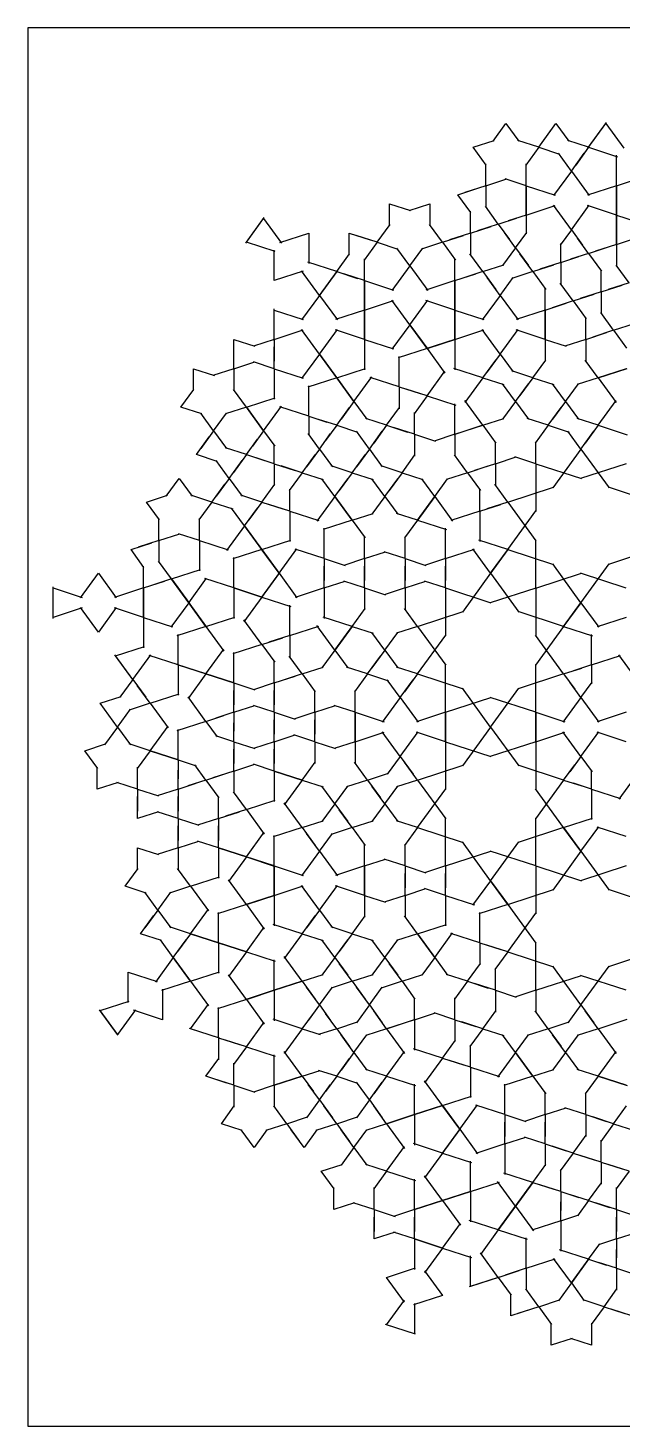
# Model space of a CAD drawing. Header units: millimetres. Extents: x -350 to 350, y -350 to 350.
# Drawn here: x -350 to -53, y -350 to 350 of the extents above; entities that cross this region are included whole.
import ezdxf

# ---------------------------------------------------------------- set-up
doc = ezdxf.new("R2010")
doc.units = ezdxf.units.MM
doc.layers.add('canvas_boundary', color=7, linetype='Continuous', true_color=0x505050)
doc.layers.add('strapwork', color=7, linetype='Continuous', true_color=0xff0000)

msp = doc.modelspace()

# ---------------------------------------------------------------- linework, layer by layer
at = {"layer": 'canvas_boundary'}
msp.add_lwpolyline([(-350, -350), (350, -350), (350, 350), (-350, 350)], close=True, dxfattribs=at)
at = {"layer": 'strapwork', "true_color": 0xff0000}
for points in [[(-117.14, 293.26), (-110.68, 302.16), (-104.21, 293.26)], [(-92.14, 293.26), (-85.68, 302.15), (-79.21, 293.26)], [(-69.64, 289.82), (-60.68, 302.15), (-51.71, 289.82)], [(-69.31, 290.27), (-60.35, 302.6)], [(-94.31, 290.27), (-87.85, 299.17)], [(-120.57, 281.37), (-127.04, 290.27), (-116.58, 293.67)], [(-94.31, 290.27), (-104.77, 293.67)], [(-94.31, 290.27), (-100.78, 281.37)], [(-94.31, 290.27), (-83.85, 286.87)], [(-77.95, 278.38), (-84.42, 287.28)], [(-69.31, 290.27), (-79.77, 293.67)], [(-77.95, 278.38), (-71.48, 287.28)], [(-69.31, 290.27), (-75.78, 281.37)], [(-69.31, 290.27), (-54.81, 285.55)], [(-120.79, 271.03), (-120.79, 282.03)], [(-100.56, 271.03), (-100.56, 282.03)], [(-55.34, 271.03), (-55.34, 286.28)], [(-120.79, 271.03), (-110.33, 274.43)], [(-100.56, 271.03), (-111.02, 274.43)], [(-77.95, 278.38), (-86.91, 266.04)], [(-77.95, 278.38), (-68.99, 266.04)], [(-55.34, 271.03), (-40.83, 275.74)], [(-128.3, 257.59), (-134.76, 266.49), (-124.3, 269.89)], [(-120.79, 271.03), (-131.25, 267.63)], [(-120.79, 271.03), (-120.79, 260.03)], [(-100.56, 256.34), (-100.56, 271.59)], [(-100.56, 271.03), (-100.56, 255.78)], [(-100.56, 271.03), (-86.06, 266.32)], [(-55.34, 271.03), (-69.84, 266.32)], [(-55.34, 256.34), (-55.34, 271.59)], [(-55.34, 271.03), (-55.34, 255.78)], [(-168.96, 250.95), (-168.96, 261.95), (-158.5, 258.55)], [(-159.2, 258.55), (-148.74, 261.95), (-148.74, 250.95)], [(-114.54, 251.8), (-121, 260.7)], [(-100.56, 256.34), (-86.06, 261.05)], [(-77.95, 248.99), (-86.91, 261.33)], [(-77.95, 248.99), (-68.99, 261.33)], [(-55.34, 256.34), (-69.84, 261.05)], [(-240.99, 242.26), (-232.03, 254.6), (-223.06, 242.26)], [(-226.16, 238), (-240.67, 242.71), (-231.7, 255.05)], [(-128.51, 247.26), (-128.51, 258.26)], [(-114.54, 251.8), (-105.5, 254.73)], [(-100.56, 256.34), (-109.6, 253.4)], [(-100.56, 256.34), (-100.56, 246.84)], [(-55.34, 241.64), (-55.34, 256.89)], [(-55.34, 256.34), (-55.34, 241.09)], [(-55.34, 256.34), (-40.83, 251.62)], [(-223.92, 242.54), (-209.42, 247.26), (-209.42, 232.01)], [(-189.19, 236.26), (-189.19, 247.26), (-178.73, 243.86)], [(-175.21, 242.71), (-185.68, 246.11)], [(-175.21, 242.71), (-168.75, 251.61)], [(-142.49, 242.71), (-148.95, 251.61)], [(-142.49, 242.71), (-132.03, 246.11)], [(-128.51, 247.26), (-138.98, 243.86)], [(-128.51, 247.26), (-118.05, 250.65)], [(-128.51, 247.26), (-128.51, 236.26)], [(-114.54, 251.8), (-125, 248.4)], [(-114.54, 251.8), (-108.95, 244.11)], [(-105.9, 239.91), (-111.48, 247.59)], [(-105.9, 239.91), (-100.32, 247.59)], [(-77.95, 248.99), (-83.53, 241.3)], [(-77.95, 248.99), (-72.37, 241.3)], [(-55.34, 241.64), (-40.83, 246.35)], [(-212.19, 228.19), (-226.69, 223.48), (-226.69, 238.73)], [(-175.21, 242.71), (-181.68, 233.81)], [(-175.21, 242.71), (-164.75, 239.31)], [(-158.85, 230.83), (-165.32, 239.73)], [(-158.85, 230.83), (-152.39, 239.73)], [(-142.49, 242.71), (-152.95, 239.31)], [(-142.49, 242.71), (-136.02, 233.81)], [(-105.9, 239.91), (-112.37, 231.01)], [(-105.9, 239.91), (-99.44, 231.01)], [(-83.29, 232.56), (-83.29, 242.06)], [(-69.31, 237.1), (-74.9, 244.79)], [(-69.31, 237.1), (-58.85, 240.5)], [(-55.34, 241.64), (-65.8, 238.24)], [(-55.34, 241.64), (-55.34, 230.64)], [(-195.44, 228.02), (-209.94, 232.73)], [(-195.44, 228.02), (-188.97, 236.92)], [(-181.46, 223.48), (-181.46, 234.48)], [(-136.24, 223.48), (-136.24, 234.48)], [(-122.26, 228.02), (-128.73, 236.92)], [(-122.26, 228.02), (-111.8, 231.42)], [(-97.26, 228.02), (-103.73, 236.92)], [(-97.26, 228.02), (-86.8, 231.42)], [(-83.29, 232.56), (-93.75, 229.16)], [(-83.29, 232.56), (-74.25, 235.5)], [(-83.29, 232.56), (-83.29, 221.56)], [(-69.31, 237.1), (-78.35, 234.17)], [(-69.31, 237.1), (-62.85, 228.2)], [(-49.09, 222.41), (-55.55, 231.31)], [(-204.08, 216.13), (-213.04, 228.47)], [(-195.44, 228.02), (-204.4, 215.68)], [(-204.08, 216.13), (-195.11, 228.47)], [(-195.44, 228.02), (-184.98, 224.62)], [(-181.46, 223.48), (-191.93, 226.88)], [(-181.46, 208.78), (-181.46, 224.03)], [(-158.85, 230.83), (-167.82, 218.49)], [(-158.85, 230.83), (-149.89, 218.49)], [(-136.24, 223.48), (-125.78, 226.88)], [(-136.24, 208.78), (-136.24, 224.03)], [(-122.26, 228.02), (-132.73, 224.62)], [(-122.26, 228.02), (-115.8, 219.12)], [(-113.63, 216.13), (-120.09, 225.03)], [(-113.63, 216.13), (-107.16, 225.03)], [(-97.26, 228.02), (-107.73, 224.62)], [(-97.26, 228.02), (-90.8, 219.12)], [(-63.06, 217.87), (-63.06, 228.87)], [(-181.46, 223.48), (-181.46, 208.23)], [(-181.46, 223.48), (-166.96, 218.77)], [(-136.24, 223.48), (-150.74, 218.77)], [(-136.24, 223.48), (-136.24, 208.23)], [(-91.01, 208.78), (-91.01, 219.78)], [(-77.04, 213.32), (-83.5, 222.22)], [(-63.06, 217.87), (-73.52, 214.47)], [(-63.06, 217.87), (-52.6, 221.26)], [(-63.06, 217.87), (-63.06, 206.87)], [(-49.09, 222.41), (-59.55, 219.01)], [(-204.08, 216.13), (-213.04, 203.79)], [(-204.08, 216.13), (-195.11, 203.79)], [(-181.46, 208.78), (-166.96, 213.5)], [(-158.85, 201.44), (-167.82, 213.77)], [(-158.85, 201.44), (-149.89, 213.77)], [(-136.24, 208.78), (-150.74, 213.5)], [(-113.63, 216.13), (-122.59, 203.79)], [(-113.63, 216.13), (-104.66, 203.79)], [(-91.01, 208.78), (-80.55, 212.18)], [(-77.04, 213.32), (-87.5, 209.93)], [(-77.04, 213.32), (-66.58, 216.72)], [(-77.04, 213.32), (-70.57, 204.43)], [(-226.69, 194.09), (-226.69, 209.34)], [(-226.69, 193.53), (-226.69, 208.78), (-212.19, 204.07)], [(-181.46, 208.78), (-195.97, 204.07)], [(-181.46, 194.09), (-181.46, 209.34)], [(-181.46, 208.78), (-181.46, 193.53)], [(-136.24, 194.09), (-136.24, 209.34)], [(-136.24, 208.78), (-136.24, 193.53)], [(-136.24, 208.78), (-121.74, 204.07)], [(-91.01, 208.78), (-105.52, 204.07)], [(-91.01, 194.09), (-91.01, 209.34)], [(-91.01, 208.78), (-91.01, 193.53)], [(-70.79, 194.09), (-70.79, 205.09)], [(-56.81, 198.63), (-63.28, 207.53)], [(-226.69, 194.09), (-212.19, 198.8)], [(-204.08, 186.74), (-213.04, 199.08)], [(-204.08, 186.74), (-195.11, 199.08)], [(-181.46, 194.09), (-195.97, 198.8)], [(-158.85, 201.44), (-167.82, 189.1)], [(-150.21, 189.55), (-159.18, 201.89)], [(-158.85, 201.44), (-149.89, 189.1)], [(-136.24, 194.09), (-121.74, 198.8)], [(-113.63, 186.74), (-122.59, 199.08)], [(-113.63, 186.74), (-104.66, 199.08)], [(-91.01, 194.09), (-105.52, 198.8)], [(-70.79, 194.09), (-60.33, 197.49)], [(-56.81, 198.63), (-67.27, 195.23)], [(-56.81, 198.63), (-46.35, 202.03)], [(-56.81, 198.63), (-50.35, 189.73)], [(-246.92, 183.09), (-246.92, 194.09), (-236.45, 190.69)], [(-246.92, 179.4), (-246.92, 190.4)], [(-226.69, 194.09), (-237.15, 190.69)], [(-226.69, 194.09), (-226.69, 183.09)], [(-226.69, 179.4), (-226.69, 190.4)], [(-181.46, 194.09), (-181.46, 178.84)], [(-181.46, 194.09), (-166.96, 189.38)], [(-150.21, 189.55), (-164.72, 184.84)], [(-136.24, 194.09), (-150.74, 189.38)], [(-150.21, 189.55), (-135.71, 194.26)], [(-150.21, 189.55), (-141.25, 177.21)], [(-136.24, 194.09), (-136.24, 178.84)], [(-91.01, 194.09), (-91.01, 183.09)], [(-91.01, 194.09), (-80.55, 190.69)], [(-70.79, 194.09), (-81.25, 190.69)], [(-70.79, 194.09), (-70.79, 183.09)], [(-246.92, 179.4), (-236.45, 182.79)], [(-226.69, 179.4), (-237.15, 182.79)], [(-204.08, 186.74), (-213.04, 174.41)], [(-195.44, 174.85), (-204.4, 187.19)], [(-204.08, 186.74), (-195.11, 174.4)], [(-164.19, 170.31), (-164.19, 185.56)], [(-122.26, 174.85), (-115.8, 183.75)], [(-113.63, 186.74), (-120.09, 177.84)], [(-113.63, 186.74), (-107.16, 177.84)], [(-97.26, 174.85), (-90.8, 183.75)], [(-64.54, 174.85), (-71, 183.75)], [(-267.14, 168.4), (-267.14, 179.4), (-256.68, 176)], [(-246.92, 179.4), (-257.38, 176)], [(-246.92, 179.4), (-246.92, 168.4)], [(-226.69, 179.4), (-226.69, 164.15)], [(-226.69, 179.4), (-212.19, 174.68)], [(-186.8, 162.97), (-195.77, 175.3)], [(-195.44, 174.85), (-180.94, 179.57)], [(-186.8, 162.97), (-177.84, 175.3)], [(-164.19, 170.31), (-178.69, 175.03)], [(-150.21, 165.77), (-141.25, 178.11)], [(-122.26, 174.85), (-136.77, 179.57)], [(-97.26, 174.85), (-107.73, 178.25)], [(-50.56, 179.39), (-65.07, 174.68)], [(-64.54, 174.85), (-50.03, 179.57)], [(-262.93, 156.76), (-273.39, 160.16), (-266.92, 169.06)], [(-240.67, 160.16), (-247.13, 169.06)], [(-195.44, 174.85), (-209.94, 170.14)], [(-209.42, 155.62), (-209.42, 170.87)], [(-195.44, 174.85), (-186.48, 162.52)], [(-164.19, 170.31), (-164.19, 159.31)], [(-164.19, 170.31), (-153.73, 166.91)], [(-150.21, 165.77), (-160.68, 169.17)], [(-122.26, 174.85), (-131.23, 162.52)], [(-122.26, 174.85), (-111.8, 171.45)], [(-105.9, 162.97), (-112.37, 171.86)], [(-105.9, 162.97), (-99.44, 171.86)], [(-97.26, 174.85), (-103.73, 165.95)], [(-97.26, 174.85), (-86.8, 171.45)], [(-80.9, 162.97), (-87.37, 171.86)], [(-80.9, 162.97), (-74.44, 171.86)], [(-64.54, 174.85), (-75, 171.45)], [(-64.54, 174.85), (-55.57, 162.52)], [(-240.67, 160.16), (-226.16, 164.87)], [(-186.8, 162.97), (-193.27, 154.07)], [(-186.8, 162.97), (-180.34, 154.07)], [(-150.21, 165.77), (-156.68, 156.87)], [(-150.21, 165.77), (-135.71, 161.06)], [(-136.24, 146.54), (-136.24, 161.79)], [(-122.26, 151.08), (-131.23, 163.41)], [(-105.9, 162.97), (-112.37, 154.07)], [(-105.9, 162.97), (-99.44, 154.07)], [(-80.9, 162.97), (-87.37, 154.07)], [(-80.9, 162.97), (-74.44, 154.07)], [(-64.54, 151.08), (-55.57, 163.41)], [(-257.03, 148.27), (-263.49, 157.17)], [(-257.03, 148.27), (-250.56, 157.17)], [(-240.67, 160.16), (-251.13, 156.76)], [(-232.03, 148.27), (-240.99, 160.61)], [(-240.67, 160.16), (-231.7, 147.82)], [(-232.03, 148.27), (-223.06, 160.61)], [(-209.42, 155.62), (-223.92, 160.33)], [(-209.42, 155.62), (-209.42, 146.12)], [(-209.42, 155.62), (-200.38, 152.68)], [(-195.44, 151.08), (-204.47, 154.01)], [(-195.44, 151.08), (-188.97, 159.98)], [(-170.44, 151.08), (-180.9, 154.48)], [(-170.44, 151.08), (-163.97, 159.98)], [(-156.46, 146.54), (-156.46, 157.54)], [(-122.26, 151.08), (-111.8, 154.48)], [(-89.54, 151.08), (-100, 154.48)], [(-89.54, 151.08), (-83.07, 159.98)], [(-64.54, 151.08), (-75, 154.48)], [(-257.03, 148.27), (-263.49, 139.37)], [(-257.03, 148.27), (-250.56, 139.37)], [(-232.03, 148.27), (-237.61, 140.59)], [(-232.03, 148.27), (-226.44, 140.59)], [(-195.44, 151.08), (-201.02, 143.39)], [(-195.44, 151.08), (-184.98, 147.68)], [(-179.08, 139.19), (-185.54, 148.09)], [(-179.08, 139.19), (-172.61, 148.09)], [(-170.44, 151.08), (-176.91, 142.18)], [(-170.44, 151.08), (-159.98, 147.68)], [(-156.46, 146.54), (-166.93, 149.94)], [(-122.26, 151.08), (-136.77, 146.36)], [(-136.24, 146.54), (-121.74, 151.25)], [(-122.26, 151.08), (-115.8, 142.18)], [(-89.54, 151.08), (-96, 142.18)], [(-89.54, 151.08), (-79.08, 147.68)], [(-73.18, 139.19), (-79.64, 148.09)], [(-73.18, 139.19), (-66.71, 148.09)], [(-64.54, 151.08), (-71, 142.18)], [(-64.54, 151.08), (-50.03, 146.36)], [(-255.2, 132.98), (-265.67, 136.38), (-259.2, 145.28)], [(-240.67, 136.38), (-235.08, 144.07)], [(-226.69, 131.84), (-226.69, 141.34)], [(-204.08, 139.19), (-209.66, 146.88)], [(-204.08, 139.19), (-198.49, 146.88)], [(-156.46, 146.54), (-156.46, 135.54)], [(-156.46, 146.54), (-146, 143.14)], [(-136.24, 146.54), (-146.7, 143.14)], [(-136.24, 146.54), (-136.24, 135.54)], [(-116.01, 131.84), (-116.01, 142.84)], [(-95.79, 131.84), (-95.79, 142.84)], [(-249.3, 124.5), (-255.77, 133.39)], [(-240.67, 136.38), (-251.13, 139.78)], [(-249.3, 124.5), (-242.84, 133.39)], [(-240.67, 136.38), (-247.13, 127.48)], [(-240.67, 136.38), (-231.63, 133.45)], [(-226.69, 131.84), (-235.72, 134.78)], [(-212.71, 127.3), (-206.25, 136.2)], [(-204.08, 139.19), (-210.54, 130.29)], [(-204.08, 139.19), (-197.61, 130.29)], [(-187.71, 127.3), (-181.25, 136.2)], [(-179.08, 139.19), (-185.54, 130.29)], [(-179.08, 139.19), (-172.61, 130.29)], [(-162.71, 127.3), (-156.25, 136.2)], [(-129.99, 127.3), (-136.45, 136.2)], [(-116.01, 131.84), (-105.55, 135.24)], [(-95.79, 131.84), (-106.25, 135.24)], [(-73.18, 139.19), (-87.28, 119.77)], [(-73.18, 139.19), (-59.07, 119.77)], [(-226.69, 131.84), (-226.69, 120.84)], [(-226.69, 131.84), (-216.23, 128.44)], [(-212.71, 127.3), (-223.18, 130.7)], [(-212.71, 127.3), (-219.18, 118.4)], [(-212.71, 127.3), (-202.25, 123.9)], [(-187.71, 127.3), (-198.18, 130.7)], [(-187.71, 127.3), (-194.18, 118.4)], [(-187.71, 127.3), (-177.25, 123.9)], [(-162.71, 127.3), (-173.18, 130.7)], [(-162.71, 127.3), (-169.18, 118.4)], [(-162.71, 127.3), (-152.25, 123.9)], [(-129.99, 127.3), (-140.45, 123.9)], [(-129.99, 127.3), (-119.53, 130.7)], [(-129.99, 127.3), (-123.52, 118.4)], [(-116.01, 131.84), (-126.48, 128.44)], [(-116.01, 131.84), (-116.01, 120.84)], [(-95.79, 131.84), (-95.79, 107.84)], [(-95.79, 131.84), (-72.96, 124.43)], [(-50.56, 131.84), (-73.39, 124.43)], [(-280.77, 115.6), (-274.3, 124.5), (-267.84, 115.6)], [(-257.94, 112.61), (-251.47, 121.51)], [(-249.3, 124.5), (-255.77, 115.6)], [(-249.3, 124.5), (-242.84, 115.6)], [(-232.94, 112.61), (-226.47, 121.51)], [(-218.96, 108.07), (-218.96, 119.07)], [(-196.35, 115.41), (-202.82, 124.31)], [(-196.35, 115.41), (-189.89, 124.31)], [(-171.35, 115.41), (-177.82, 124.31)], [(-171.35, 115.41), (-164.89, 124.31)], [(-146.35, 115.41), (-152.82, 124.31)], [(-146.35, 115.41), (-139.89, 124.31)], [(-123.74, 108.07), (-123.74, 119.07)], [(-109.76, 112.61), (-116.23, 121.51)], [(-109.76, 112.61), (-86.94, 120.02)], [(-36.59, 112.61), (-59.41, 120.02)], [(-284.2, 103.71), (-290.67, 112.61), (-280.2, 116.01)], [(-257.94, 112.61), (-268.4, 116.01)], [(-257.94, 112.61), (-264.41, 103.71)], [(-257.94, 112.61), (-247.48, 109.21)], [(-232.94, 112.61), (-243.4, 116.01)], [(-232.94, 112.61), (-239.41, 103.71)], [(-232.94, 112.61), (-222.48, 109.21)], [(-196.35, 115.41), (-205.32, 103.08)], [(-187.71, 103.53), (-196.68, 115.86)], [(-196.35, 115.41), (-187.39, 103.08)], [(-171.35, 115.41), (-177.82, 106.51)], [(-171.35, 115.41), (-164.89, 106.51)], [(-146.35, 115.41), (-155.32, 103.08)], [(-154.99, 103.53), (-146.03, 115.86)], [(-146.35, 115.41), (-137.39, 103.08)], [(-109.76, 112.61), (-120.23, 109.21)], [(-109.76, 112.61), (-95.66, 93.19)], [(-241.58, 100.72), (-248.04, 109.62)], [(-241.58, 100.72), (-235.11, 109.62)], [(-218.96, 108.07), (-229.43, 111.47)], [(-218.96, 108.07), (-218.96, 92.82)], [(-218.96, 108.07), (-204.46, 103.35)], [(-187.71, 103.53), (-177.25, 106.92)], [(-154.99, 103.53), (-165.45, 106.92)], [(-123.74, 108.07), (-138.24, 103.35)], [(-123.74, 108.07), (-113.28, 111.46)], [(-123.74, 108.07), (-123.74, 92.82)], [(-109.76, 88.83), (-95.66, 108.25)], [(-284.42, 93.37), (-284.42, 104.37)], [(-264.19, 93.37), (-264.19, 104.37)], [(-241.58, 100.72), (-250.54, 88.38)], [(-232.94, 88.83), (-241.9, 101.17)], [(-241.58, 100.72), (-232.61, 88.38)], [(-187.71, 103.53), (-202.22, 98.81)], [(-201.69, 84.29), (-201.69, 99.54)], [(-187.71, 103.53), (-181.25, 94.63)], [(-154.99, 103.53), (-161.45, 94.63)], [(-154.99, 103.53), (-140.49, 98.81)], [(-141.01, 84.29), (-141.01, 99.54)], [(-291.92, 79.93), (-298.39, 88.83), (-287.93, 92.23)], [(-284.42, 93.37), (-294.88, 89.97)], [(-284.42, 93.37), (-273.95, 96.77)], [(-284.42, 93.37), (-284.42, 82.37)], [(-264.19, 93.37), (-274.65, 96.77)], [(-264.19, 93.37), (-264.19, 78.12)], [(-264.19, 93.37), (-249.69, 88.66)], [(-232.94, 88.83), (-218.44, 93.54)], [(-181.46, 84.29), (-181.46, 95.29)], [(-161.24, 84.29), (-161.24, 95.29)], [(-109.76, 88.83), (-124.27, 93.54)], [(-95.79, 69.59), (-95.79, 93.59)], [(-232.94, 88.83), (-247.44, 84.12)], [(-246.92, 69.6), (-246.92, 84.85)], [(-224.3, 76.94), (-233.27, 89.28)], [(-232.94, 88.83), (-223.98, 76.49)], [(-224.3, 76.94), (-215.34, 89.28)], [(-201.69, 84.29), (-216.19, 89)], [(-201.69, 84.29), (-201.69, 73.29)], [(-201.69, 84.29), (-191.23, 80.89)], [(-181.46, 84.29), (-191.93, 80.89)], [(-181.46, 84.29), (-171, 87.69)], [(-181.46, 84.29), (-181.46, 73.29)], [(-161.24, 84.29), (-171.7, 87.69)], [(-161.24, 84.29), (-161.24, 73.29)], [(-161.24, 84.29), (-150.78, 80.89)], [(-141.01, 84.29), (-151.48, 80.89)], [(-141.01, 84.29), (-126.51, 89)], [(-141.01, 84.29), (-141.01, 73.29)], [(-118.4, 76.94), (-127.36, 89.28)], [(-109.76, 88.83), (-118.73, 76.49)], [(-118.4, 76.94), (-109.44, 89.28)], [(-109.76, 88.83), (-86.94, 81.41)], [(-36.59, 88.83), (-59.41, 81.41)], [(-292.14, 69.6), (-292.14, 80.6)], [(-278.17, 74.14), (-284.63, 83.04)], [(-278.17, 74.14), (-263.66, 78.85)], [(-232.94, 65.05), (-223.98, 77.39)], [(-201.69, 69.6), (-201.69, 80.6)], [(-181.46, 69.6), (-181.46, 80.6)], [(-161.24, 69.6), (-161.24, 80.6)], [(-141.01, 69.6), (-141.01, 80.6)], [(-95.79, 69.59), (-72.96, 77.01)], [(-73.18, 62.25), (-87.28, 81.66)], [(-50.56, 69.59), (-73.39, 77.01)], [(-73.18, 62.25), (-59.07, 81.66)], [(-322.86, 59.61), (-337.37, 54.9), (-337.37, 70.15)], [(-323.72, 64.6), (-314.75, 76.94), (-305.79, 64.6)], [(-292.14, 69.6), (-281.68, 72.99)], [(-292.14, 54.9), (-292.14, 70.15)], [(-278.17, 74.14), (-288.63, 70.74)], [(-269.53, 62.25), (-278.49, 74.59)], [(-278.17, 74.14), (-269.2, 61.8)], [(-269.53, 62.25), (-260.56, 74.59)], [(-246.92, 69.6), (-261.42, 74.31)], [(-224.3, 76.94), (-233.27, 64.6)], [(-224.3, 76.94), (-215.34, 64.6)], [(-201.69, 69.6), (-191.23, 72.99)], [(-181.46, 69.6), (-191.93, 72.99)], [(-161.24, 69.6), (-150.78, 72.99)], [(-141.01, 69.6), (-151.48, 72.99)], [(-118.4, 76.94), (-132.51, 57.53)], [(-118.4, 76.94), (-104.29, 57.53)], [(-337.37, 54.35), (-337.37, 69.6), (-322.86, 64.88)], [(-292.14, 69.6), (-306.64, 64.88)], [(-292.14, 69.6), (-292.14, 54.35)], [(-232.94, 65.05), (-247.44, 69.77)], [(-246.92, 69.6), (-246.92, 54.35)], [(-246.92, 69.6), (-232.41, 64.88)], [(-232.94, 65.05), (-241.9, 52.72)], [(-232.94, 65.05), (-218.44, 60.34)], [(-201.69, 69.6), (-216.19, 64.88)], [(-201.69, 69.6), (-201.69, 54.35)], [(-181.46, 69.6), (-181.46, 58.6)], [(-181.46, 69.6), (-171, 66.2)], [(-161.24, 69.6), (-171.7, 66.2)], [(-161.24, 69.6), (-161.24, 58.6)], [(-141.01, 69.6), (-141.01, 45.6)], [(-141.01, 69.6), (-118.19, 62.18)], [(-95.79, 69.59), (-118.61, 62.18)], [(-95.79, 69.59), (-95.79, 45.59)], [(-305.79, 59.89), (-314.75, 47.55), (-323.72, 59.89)], [(-292.14, 54.9), (-306.64, 59.61)], [(-269.53, 62.25), (-278.49, 49.91)], [(-260.89, 50.36), (-269.85, 62.7)], [(-269.53, 62.25), (-260.56, 49.91)], [(-218.96, 45.82), (-218.96, 61.07)], [(-187.71, 50.36), (-181.25, 59.26)], [(-154.99, 50.36), (-161.45, 59.26)], [(-154.99, 50.36), (-132.16, 57.78)], [(-81.81, 50.36), (-104.64, 57.78)], [(-73.18, 62.25), (-82.14, 49.91)], [(-81.81, 50.36), (-72.85, 62.7)], [(-73.18, 62.25), (-64.21, 49.91)], [(-292.14, 54.9), (-292.14, 39.65)], [(-292.14, 54.9), (-277.64, 50.19)], [(-260.89, 50.36), (-275.39, 45.65)], [(-260.89, 50.36), (-246.39, 55.07)], [(-260.89, 50.36), (-251.93, 38.02)], [(-232.94, 41.28), (-241.9, 53.62)], [(-218.96, 45.82), (-204.46, 50.53)], [(-196.35, 38.47), (-205.32, 50.81)], [(-187.71, 50.36), (-202.22, 55.07)], [(-187.71, 50.36), (-196.68, 38.02)], [(-196.35, 38.47), (-187.39, 50.81)], [(-187.71, 50.36), (-177.25, 46.96)], [(-154.99, 50.36), (-165.45, 46.96)], [(-154.99, 50.36), (-140.88, 30.94)], [(-81.81, 50.36), (-95.92, 30.94)], [(-81.81, 50.36), (-67.31, 45.65)], [(-50.56, 54.9), (-65.07, 50.19)], [(-274.87, 31.12), (-274.87, 46.37)], [(-232.94, 41.28), (-222.48, 44.68)], [(-218.96, 45.82), (-229.43, 42.42)], [(-218.96, 45.82), (-218.96, 34.82)], [(-171.35, 38.47), (-177.82, 47.37)], [(-171.35, 38.47), (-164.89, 47.37)], [(-154.99, 26.58), (-140.88, 46)], [(-81.81, 26.58), (-95.92, 46)], [(-67.84, 31.12), (-67.84, 46.37)], [(-297.48, 23.78), (-306.44, 36.11)], [(-297.15, 23.33), (-306.12, 35.66), (-291.61, 40.38)], [(-297.48, 23.78), (-288.52, 36.11)], [(-274.87, 31.12), (-289.37, 35.84)], [(-260.89, 26.58), (-251.93, 38.92)], [(-232.94, 41.28), (-247.44, 36.57)], [(-246.92, 22.04), (-246.92, 37.29)], [(-232.94, 41.28), (-226.47, 32.38)], [(-212.71, 26.58), (-219.18, 35.48)], [(-196.35, 38.47), (-202.82, 29.57)], [(-196.35, 38.47), (-189.89, 29.57)], [(-179.99, 26.58), (-173.52, 35.48)], [(-171.35, 38.47), (-177.82, 29.57)], [(-171.35, 38.47), (-164.89, 29.57)], [(-67.84, 31.12), (-53.33, 35.84)], [(-45.22, 23.78), (-54.19, 36.11)], [(-260.89, 26.58), (-275.39, 31.3)], [(-274.87, 31.12), (-274.87, 15.87)], [(-274.87, 31.12), (-260.36, 26.41)], [(-226.69, 22.04), (-226.69, 33.04)], [(-212.71, 26.58), (-202.25, 29.98)], [(-179.99, 26.58), (-190.45, 29.98)], [(-154.99, 26.58), (-165.45, 29.98)], [(-141.01, 7.35), (-141.01, 31.35)], [(-95.79, 7.35), (-95.79, 31.35)], [(-81.81, 26.58), (-72.78, 29.52)], [(-67.84, 31.12), (-76.87, 28.19)], [(-67.84, 31.12), (-67.84, 21.62)], [(-297.48, 23.78), (-303.94, 14.88)], [(-297.48, 23.78), (-291.01, 14.88)], [(-260.89, 26.58), (-269.85, 14.25)], [(-246.92, 22.04), (-261.42, 26.76)], [(-260.89, 26.58), (-246.39, 21.87)], [(-246.92, 22.04), (-246.92, 11.04)], [(-246.92, 22.04), (-236.45, 18.64)], [(-226.69, 22.04), (-237.15, 18.64)], [(-226.69, 22.04), (-216.23, 25.44)], [(-226.69, 22.04), (-226.69, 11.04)], [(-212.71, 26.58), (-223.18, 23.18)], [(-212.71, 26.58), (-206.25, 17.68)], [(-179.99, 26.58), (-186.45, 17.68)], [(-179.99, 26.58), (-169.53, 23.18)], [(-163.63, 14.7), (-170.09, 23.59)], [(-163.63, 14.7), (-157.16, 23.59)], [(-154.99, 26.58), (-161.45, 17.68)], [(-154.99, 26.58), (-132.16, 19.17)], [(-81.81, 26.58), (-104.64, 19.17)], [(-81.81, 26.58), (-76.23, 18.9)], [(-73.18, 14.69), (-78.76, 22.38)], [(-73.18, 14.69), (-67.59, 22.38)], [(-307.38, 2.99), (-313.84, 11.89), (-303.38, 15.29)], [(-288.84, 11.89), (-295.31, 20.79)], [(-288.84, 11.89), (-274.34, 16.6)], [(-260.89, 2.81), (-269.85, 15.14)], [(-246.92, 7.35), (-246.92, 18.35)], [(-226.69, 7.35), (-226.69, 18.35)], [(-206.46, 7.35), (-206.46, 18.35)], [(-186.24, 7.35), (-186.24, 18.35)], [(-163.63, 14.7), (-172.59, 2.36)], [(-163.63, 14.7), (-154.66, 2.36)], [(-141.01, 7.35), (-118.19, 14.76)], [(-118.4, 0), (-132.51, 19.42)], [(-95.79, 7.35), (-118.61, 14.76)], [(-118.4, 0), (-104.29, 19.42)], [(-73.18, 14.69), (-82.14, 2.36)], [(-73.18, 14.69), (-64.21, 2.36)], [(-305.2, 0), (-311.67, 8.9)], [(-305.2, 0), (-298.74, 8.9)], [(-288.84, 11.89), (-299.3, 8.49)], [(-288.84, 11.89), (-279.88, -0.45)], [(-246.92, 7.35), (-255.95, 4.41)], [(-246.92, 7.35), (-236.45, 10.75)], [(-246.92, 7.35), (-246.92, -2.15)], [(-226.69, 7.35), (-237.15, 10.75)], [(-226.69, 7.35), (-226.69, -3.65)], [(-226.69, 7.35), (-216.23, 3.95)], [(-206.46, 7.35), (-216.93, 3.95)], [(-206.46, 7.35), (-196, 10.75)], [(-206.46, 7.35), (-206.46, -3.65)], [(-186.24, 7.35), (-196.7, 10.75)], [(-186.24, -7.35), (-186.24, 7.9)], [(-186.24, 7.35), (-186.24, -7.9)], [(-186.24, 7.35), (-171.74, 2.64)], [(-141.01, 7.35), (-155.52, 2.64)], [(-141.01, -7.35), (-141.01, 7.9)], [(-141.01, 7.35), (-141.01, -7.9)], [(-95.79, -7.35), (-95.79, 7.9)], [(-95.79, 7.35), (-95.79, -7.9)], [(-95.79, 7.35), (-81.28, 2.64)], [(-50.56, 7.35), (-65.07, 2.64)], [(-305.2, 0), (-311.67, -8.9)], [(-305.2, 0), (-298.74, -8.9)], [(-288.84, -11.89), (-279.88, 0.45)], [(-260.89, 2.81), (-275.39, -1.91)], [(-260.89, 2.81), (-251.86, 5.74)], [(-260.89, 2.81), (-255.31, -4.88)], [(-246.92, -7.35), (-246.92, 2.15)], [(-226.69, -7.35), (-226.69, 3.65)], [(-206.46, -7.35), (-206.46, 3.65)], [(-118.4, 0), (-132.51, -19.42)], [(-118.4, 0), (-104.29, -19.42)], [(-274.87, -16.43), (-274.87, -1.18)], [(-246.92, -7.35), (-255.95, -4.41)], [(-226.69, -7.35), (-216.23, -3.95)], [(-206.46, -7.35), (-216.93, -3.95)], [(-186.24, -7.35), (-171.74, -2.63)], [(-163.63, -14.69), (-172.59, -2.36)], [(-163.63, -14.69), (-154.66, -2.36)], [(-141.01, -7.35), (-155.52, -2.63)], [(-95.79, -7.35), (-81.28, -2.63)], [(-73.18, -14.69), (-82.14, -2.36)], [(-73.18, -14.69), (-64.21, -2.36)], [(-50.56, -7.35), (-65.07, -2.63)], [(-315.1, -20.79), (-321.57, -11.89), (-311.11, -8.49)], [(-288.84, -11.89), (-299.3, -8.49)], [(-288.84, -11.89), (-295.31, -20.79)], [(-274.87, -16.43), (-289.37, -11.72)], [(-288.84, -11.89), (-274.34, -16.6)], [(-246.92, -7.35), (-246.92, -18.35)], [(-246.92, -7.35), (-236.45, -10.75)], [(-246.92, -22.04), (-246.92, -11.04)], [(-226.69, -7.35), (-237.15, -10.75)], [(-226.69, -7.35), (-226.69, -18.35)], [(-226.69, -22.04), (-226.69, -11.04)], [(-206.46, -7.35), (-206.46, -18.35)], [(-206.46, -7.35), (-196, -10.75)], [(-186.24, -7.35), (-196.7, -10.75)], [(-186.24, -7.35), (-186.24, -18.35)], [(-141.01, -7.35), (-141.01, -31.35)], [(-141.01, -7.35), (-118.19, -14.76)], [(-95.79, -7.35), (-118.61, -14.76)], [(-95.79, -7.35), (-95.79, -31.35)], [(-304.86, -27.72), (-315.32, -31.12), (-315.32, -20.12)], [(-295.09, -31.12), (-295.09, -20.12)], [(-274.87, -16.43), (-274.87, -25.93)], [(-274.87, -16.43), (-265.83, -19.36)], [(-260.89, -26.58), (-266.47, -18.9)], [(-246.92, -22.04), (-236.45, -18.64)], [(-226.69, -22.04), (-237.15, -18.64)], [(-212.71, -26.58), (-206.25, -17.68)], [(-179.99, -26.58), (-186.45, -17.68)], [(-163.63, -14.69), (-170.09, -23.59)], [(-163.63, -14.69), (-157.16, -23.59)], [(-154.99, -26.58), (-161.45, -17.68)], [(-154.99, -26.58), (-132.16, -19.17)], [(-81.81, -26.58), (-104.64, -19.17)], [(-81.81, -26.58), (-76.23, -18.9)], [(-73.18, -14.69), (-78.76, -22.38)], [(-73.18, -14.69), (-67.59, -22.38)], [(-295.09, -31.12), (-305.55, -27.72)], [(-274.87, -31.12), (-274.87, -21.62)], [(-260.89, -26.58), (-269.93, -29.52)], [(-260.89, -26.58), (-250.43, -23.18)], [(-260.89, -26.58), (-254.43, -35.48)], [(-246.92, -22.04), (-257.38, -25.44)], [(-246.92, -22.04), (-246.92, -33.04)], [(-212.71, -26.58), (-227.22, -21.87)], [(-226.69, -22.04), (-226.69, -37.29)], [(-226.69, -22.04), (-212.19, -26.75)], [(-212.71, -26.58), (-221.68, -38.92)], [(-212.71, -26.58), (-202.25, -29.98)], [(-179.99, -26.58), (-190.45, -29.98)], [(-179.99, -26.58), (-169.53, -23.18)], [(-179.99, -26.58), (-173.52, -35.48)], [(-154.99, -26.58), (-165.45, -29.98)], [(-154.99, -26.58), (-140.88, -46)], [(-81.81, -26.58), (-95.92, -46)], [(-81.81, -26.58), (-72.78, -29.52)], [(-67.84, -31.12), (-67.84, -21.62)], [(-45.23, -23.78), (-54.19, -36.11)], [(-295.09, -31.12), (-295.09, -42.12)], [(-295.09, -31.12), (-284.63, -34.52)], [(-284.63, -42.42), (-295.09, -45.82), (-295.09, -34.82)], [(-274.87, -31.12), (-285.33, -34.52)], [(-274.87, -31.12), (-265.83, -28.19)], [(-274.87, -31.12), (-274.87, -42.12)], [(-274.87, -45.82), (-274.87, -34.82)], [(-254.64, -45.82), (-254.64, -34.82)], [(-240.67, -41.28), (-247.13, -32.38)], [(-196.35, -38.47), (-202.82, -29.57)], [(-196.35, -38.47), (-189.89, -29.57)], [(-171.35, -38.47), (-177.82, -29.57)], [(-171.35, -38.47), (-164.89, -29.57)], [(-154.99, -50.36), (-140.88, -30.94)], [(-81.81, -50.36), (-95.92, -30.94)], [(-67.84, -31.12), (-76.87, -28.19)], [(-67.84, -31.12), (-67.84, -46.37)], [(-67.84, -31.12), (-53.33, -35.84)], [(-240.67, -41.28), (-251.13, -44.68)], [(-240.67, -41.28), (-226.16, -36.56)], [(-240.67, -41.28), (-231.7, -53.61)], [(-212.71, -50.36), (-221.68, -38.02)], [(-196.35, -38.47), (-202.82, -47.37)], [(-196.35, -38.47), (-189.89, -47.37)], [(-187.71, -50.36), (-194.18, -41.46)], [(-171.35, -38.47), (-177.82, -47.37)], [(-171.35, -38.47), (-164.89, -47.37)], [(-274.87, -45.82), (-285.33, -42.42)], [(-274.87, -45.82), (-274.87, -56.82)], [(-274.87, -45.82), (-264.4, -49.22)], [(-254.64, -45.82), (-265.1, -49.22)], [(-254.64, -45.82), (-244.18, -42.42)], [(-254.64, -45.82), (-254.64, -56.82)], [(-212.71, -50.36), (-202.25, -46.96)], [(-187.71, -50.36), (-177.25, -46.96)], [(-154.99, -50.36), (-165.45, -46.96)], [(-141.01, -69.59), (-141.01, -45.59)], [(-95.79, -69.59), (-95.79, -45.59)], [(-81.81, -50.36), (-67.31, -45.65)], [(-274.87, -60.51), (-274.87, -49.51)], [(-254.64, -60.51), (-254.64, -49.51)], [(-240.67, -65.05), (-231.7, -52.72)], [(-212.71, -50.36), (-227.22, -55.07)], [(-226.69, -69.59), (-226.69, -54.34)], [(-212.71, -50.36), (-206.25, -59.26)], [(-204.08, -62.25), (-210.54, -53.35)], [(-204.08, -62.25), (-197.61, -53.35)], [(-187.71, -50.36), (-198.18, -53.76)], [(-187.71, -50.36), (-181.25, -59.26)], [(-154.99, -50.36), (-161.45, -59.26)], [(-154.99, -50.36), (-132.16, -57.77)], [(-81.81, -50.36), (-104.64, -57.77)], [(-73.18, -62.25), (-82.14, -49.91)], [(-81.81, -50.36), (-72.85, -62.7)], [(-73.18, -62.25), (-64.21, -49.91)], [(-50.56, -54.9), (-65.07, -50.19)], [(-295.09, -71.51), (-295.09, -60.51), (-284.63, -63.91)], [(-274.87, -60.51), (-285.33, -63.91)], [(-274.87, -60.51), (-264.4, -57.11)], [(-274.87, -60.51), (-274.87, -71.51)], [(-254.64, -60.51), (-265.1, -57.11)], [(-240.67, -65.05), (-255.17, -60.34)], [(-254.64, -60.51), (-254.64, -75.76)], [(-254.64, -60.51), (-240.14, -65.22)], [(-204.08, -62.25), (-213.04, -74.58)], [(-204.08, -62.25), (-195.11, -74.58)], [(-181.46, -69.59), (-181.46, -58.59)], [(-161.24, -69.59), (-161.24, -58.59)], [(-141.01, -69.59), (-118.19, -62.18)], [(-118.4, -76.94), (-132.51, -57.52)], [(-95.79, -69.59), (-118.61, -62.18)], [(-118.4, -76.94), (-104.29, -57.52)], [(-73.18, -62.25), (-87.28, -81.66)], [(-73.18, -62.25), (-59.07, -81.66)], [(-240.67, -65.05), (-249.63, -77.39)], [(-226.69, -69.59), (-241.19, -64.88)], [(-240.67, -65.05), (-226.16, -69.77)], [(-226.69, -84.29), (-226.69, -69.04)], [(-226.69, -69.59), (-226.69, -84.84)], [(-226.69, -69.59), (-212.19, -74.31)], [(-181.46, -69.59), (-195.97, -74.31)], [(-181.46, -69.59), (-171, -66.19)], [(-181.46, -84.29), (-181.46, -69.04)], [(-181.46, -69.59), (-181.46, -84.84)], [(-161.24, -69.59), (-171.7, -66.19)], [(-161.24, -69.59), (-161.24, -80.59)], [(-161.24, -69.59), (-150.78, -72.99)], [(-141.01, -69.59), (-151.48, -72.99)], [(-141.01, -69.59), (-141.01, -80.59)], [(-95.79, -69.59), (-95.79, -93.59)], [(-95.79, -69.59), (-72.96, -77.01)], [(-50.56, -69.59), (-73.39, -77.01)], [(-290.88, -83.15), (-301.34, -79.75), (-294.88, -70.85)], [(-268.62, -79.75), (-275.08, -70.85)], [(-268.62, -79.75), (-254.11, -75.04)], [(-240.67, -88.83), (-249.63, -76.49)], [(-161.24, -84.29), (-161.24, -73.29)], [(-141.01, -84.29), (-141.01, -73.29)], [(-118.4, -76.94), (-127.37, -89.28)], [(-109.76, -88.83), (-118.73, -76.49)], [(-118.4, -76.94), (-109.44, -89.28)], [(-284.98, -91.64), (-291.44, -82.74)], [(-284.98, -91.64), (-278.51, -82.74)], [(-268.62, -79.75), (-279.08, -83.15)], [(-268.62, -79.75), (-259.65, -92.09)], [(-226.69, -84.29), (-212.19, -79.58)], [(-204.08, -91.64), (-213.04, -79.3)], [(-204.08, -91.64), (-195.11, -79.3)], [(-181.46, -84.29), (-195.97, -79.58)], [(-161.24, -84.29), (-150.78, -80.89)], [(-141.01, -84.29), (-151.48, -80.89)], [(-109.76, -88.83), (-86.94, -81.41)], [(-36.59, -88.83), (-59.41, -81.41)], [(-240.67, -88.83), (-255.17, -93.54)], [(-226.69, -84.29), (-241.19, -89)], [(-240.67, -88.83), (-226.16, -84.12)], [(-240.67, -88.83), (-231.7, -101.17)], [(-226.69, -84.29), (-226.69, -99.54)], [(-181.46, -84.29), (-181.47, -95.29)], [(-181.46, -84.29), (-171, -87.69)], [(-161.24, -84.29), (-171.7, -87.69)], [(-161.24, -84.29), (-161.24, -95.29)], [(-141.01, -84.29), (-141.01, -99.54)], [(-141.01, -84.29), (-126.51, -89)], [(-109.76, -88.83), (-124.27, -93.54)], [(-109.76, -88.83), (-95.66, -108.25)], [(-283.15, -106.92), (-293.62, -103.52), (-287.15, -94.62)], [(-284.98, -91.64), (-291.44, -100.54)], [(-284.98, -91.64), (-278.51, -100.54)], [(-268.62, -103.52), (-259.65, -91.19)], [(-254.64, -108.06), (-254.64, -92.81)], [(-212.71, -103.52), (-206.25, -94.62)], [(-204.08, -91.64), (-210.54, -100.54)], [(-204.08, -91.64), (-197.61, -100.53)], [(-187.72, -103.52), (-181.25, -94.62)], [(-154.99, -103.52), (-161.46, -94.62)], [(-123.74, -108.06), (-123.74, -92.81)], [(-109.76, -112.61), (-95.66, -93.19)], [(-268.62, -103.52), (-279.08, -100.12)], [(-268.62, -103.52), (-275.08, -112.42)], [(-254.64, -108.06), (-269.14, -103.35)], [(-268.62, -103.52), (-254.11, -108.24)], [(-240.67, -112.61), (-231.7, -100.27)], [(-212.71, -103.52), (-227.22, -98.81)], [(-212.71, -103.52), (-221.68, -115.86)], [(-212.71, -103.52), (-202.25, -106.92)], [(-187.72, -103.52), (-198.18, -100.12)], [(-187.72, -103.52), (-194.18, -112.42)], [(-187.72, -103.52), (-177.25, -106.92)], [(-154.99, -103.52), (-165.45, -106.92)], [(-146.35, -115.41), (-155.32, -103.07)], [(-154.99, -103.52), (-140.49, -98.81)], [(-154.99, -103.52), (-146.03, -115.86)], [(-146.35, -115.41), (-137.39, -103.07)], [(-123.74, -108.06), (-138.24, -103.35)], [(-277.25, -115.41), (-283.72, -106.51)], [(-277.25, -115.41), (-270.79, -106.51)], [(-240.67, -112.61), (-255.17, -107.89)], [(-254.64, -108.06), (-254.64, -123.31)], [(-254.64, -108.06), (-240.14, -112.78)], [(-196.35, -115.41), (-202.82, -106.51)], [(-196.35, -115.41), (-189.89, -106.51)], [(-171.35, -115.41), (-177.82, -106.51)], [(-171.35, -115.41), (-164.89, -106.51)], [(-123.74, -108.06), (-123.74, -119.06)], [(-123.74, -108.06), (-113.28, -111.46)], [(-109.76, -112.61), (-120.23, -109.21)], [(-95.79, -131.84), (-95.79, -107.84)], [(-277.25, -115.41), (-286.22, -127.75)], [(-268.62, -127.3), (-277.58, -114.96)], [(-277.25, -115.41), (-268.29, -127.75)], [(-240.67, -112.61), (-249.63, -124.94)], [(-240.67, -112.61), (-226.16, -117.32)], [(-226.69, -131.84), (-226.69, -116.59)], [(-212.72, -127.3), (-221.68, -114.96)], [(-196.35, -115.41), (-202.82, -124.31)], [(-196.35, -115.41), (-189.89, -124.31)], [(-187.72, -127.3), (-194.18, -118.4)], [(-171.35, -115.41), (-177.82, -124.31)], [(-171.35, -115.41), (-164.89, -124.31)], [(-162.72, -127.3), (-169.18, -118.4)], [(-146.35, -115.41), (-152.82, -124.31)], [(-146.35, -115.41), (-139.89, -124.31)], [(-129.99, -127.3), (-123.52, -118.4)], [(-109.76, -112.61), (-116.23, -121.5)], [(-109.76, -112.61), (-86.94, -120.02)], [(-36.59, -112.61), (-59.41, -120.02)], [(-299.87, -138.01), (-299.87, -122.76), (-285.36, -127.47)], [(-268.62, -127.3), (-254.11, -122.59)], [(-240.67, -136.38), (-249.63, -124.04)], [(-212.72, -127.3), (-202.25, -123.9)], [(-187.72, -127.3), (-177.25, -123.9)], [(-162.72, -127.3), (-152.25, -123.9)], [(-129.99, -127.3), (-140.45, -123.9)], [(-116.01, -131.84), (-116.01, -120.84)], [(-95.79, -131.84), (-72.96, -124.42)], [(-73.18, -139.19), (-87.28, -119.77)], [(-50.56, -131.84), (-73.39, -124.42)], [(-73.18, -139.19), (-59.07, -119.77)], [(-282.59, -131.29), (-282.59, -146.54), (-297.1, -141.82)], [(-268.62, -127.3), (-283.12, -132.01)], [(-268.62, -127.3), (-259.65, -139.64)], [(-226.69, -131.84), (-241.19, -136.55)], [(-240.67, -136.38), (-226.16, -131.67)], [(-212.72, -127.3), (-227.22, -132.01)], [(-226.69, -131.84), (-212.19, -127.13)], [(-226.69, -131.84), (-226.69, -147.09)], [(-212.72, -127.3), (-206.25, -136.2)], [(-204.08, -139.19), (-210.54, -130.29)], [(-204.08, -139.19), (-197.61, -130.29)], [(-187.72, -127.3), (-198.18, -130.7)], [(-187.72, -127.3), (-181.25, -136.2)], [(-179.08, -139.19), (-185.54, -130.29)], [(-179.08, -139.19), (-172.61, -130.29)], [(-162.72, -127.3), (-173.18, -130.7)], [(-162.72, -127.3), (-156.25, -136.2)], [(-129.99, -127.3), (-136.46, -136.2)], [(-129.99, -127.3), (-119.53, -130.7)], [(-116.01, -131.84), (-126.48, -128.44)], [(-116.01, -131.84), (-116.01, -142.84)], [(-116.01, -131.84), (-105.55, -135.24)], [(-95.79, -131.84), (-106.25, -135.24)], [(-95.79, -131.84), (-95.79, -142.84)], [(-304.88, -154.33), (-313.84, -142), (-299.34, -137.28)], [(-254.11, -155.79), (-268.62, -151.08), (-259.65, -138.74)], [(-240.67, -136.38), (-255.17, -141.09)], [(-240.67, -136.38), (-231.7, -148.72)], [(-204.08, -139.19), (-209.66, -146.87)], [(-204.08, -139.19), (-198.49, -146.87)], [(-179.08, -139.19), (-185.54, -148.09)], [(-179.08, -139.19), (-172.61, -148.09)], [(-156.47, -146.54), (-156.47, -135.54)], [(-136.24, -146.54), (-136.24, -135.54)], [(-73.18, -139.19), (-79.64, -148.09)], [(-73.18, -139.19), (-66.71, -148.09)], [(-296.24, -141.55), (-305.2, -153.88), (-314.17, -141.55)], [(-254.64, -155.62), (-254.64, -140.37)], [(-212.72, -151.08), (-227.22, -146.36)], [(-212.72, -151.08), (-207.13, -143.39)], [(-195.44, -151.08), (-201.02, -143.39)], [(-170.44, -151.08), (-176.91, -142.18)], [(-156.47, -146.54), (-170.97, -151.25)], [(-170.44, -151.08), (-155.94, -146.36)], [(-156.47, -146.54), (-146, -143.14)], [(-156.47, -146.54), (-156.47, -161.79)], [(-136.24, -146.54), (-146.7, -143.14)], [(-136.24, -146.54), (-136.24, -157.54)], [(-136.24, -146.54), (-125.78, -149.94)], [(-122.26, -151.08), (-115.8, -142.18)], [(-89.54, -151.08), (-96, -142.18)], [(-64.54, -151.08), (-71, -142.18)], [(-64.54, -151.08), (-50.04, -146.36)], [(-254.64, -155.62), (-269.14, -150.91)], [(-240.67, -160.16), (-231.7, -147.82)], [(-212.72, -151.08), (-221.68, -163.41)], [(-212.72, -151.08), (-203.68, -154.01)], [(-195.44, -151.08), (-204.48, -154.01)], [(-195.44, -151.08), (-184.98, -147.68)], [(-195.44, -151.08), (-188.98, -159.98)], [(-170.44, -151.08), (-180.9, -154.48)], [(-170.44, -151.08), (-161.48, -163.41)], [(-122.26, -151.08), (-132.73, -147.68)], [(-122.26, -151.08), (-128.73, -159.98)], [(-122.26, -151.08), (-111.8, -154.48)], [(-89.54, -151.08), (-100, -154.48)], [(-89.54, -151.08), (-79.08, -147.68)], [(-89.54, -151.08), (-83.07, -159.98)], [(-64.54, -151.08), (-75, -154.48)], [(-64.54, -151.08), (-55.58, -163.41)], [(-254.64, -155.62), (-254.64, -166.62)], [(-254.64, -155.62), (-244.18, -159.02)], [(-240.67, -160.16), (-251.13, -156.76)], [(-240.67, -160.16), (-247.13, -169.06)], [(-240.67, -160.16), (-226.16, -164.87)], [(-186.8, -162.96), (-193.27, -154.07)], [(-186.8, -162.96), (-180.34, -154.07)], [(-142.49, -165.77), (-136.02, -156.87)], [(-128.51, -170.31), (-128.51, -159.31)], [(-105.9, -162.96), (-112.37, -154.07)], [(-105.9, -162.96), (-99.44, -154.07)], [(-80.9, -162.97), (-87.37, -154.07)], [(-80.9, -162.97), (-74.44, -154.07)], [(-250.43, -178.25), (-260.89, -174.85), (-254.43, -165.95)], [(-226.69, -179.39), (-226.69, -164.14)], [(-212.72, -174.85), (-221.68, -162.52)], [(-195.44, -174.85), (-188.98, -165.95)], [(-186.8, -162.96), (-193.27, -171.86)], [(-186.8, -162.96), (-180.34, -171.86)], [(-170.44, -174.85), (-161.48, -162.52)], [(-142.49, -165.77), (-156.99, -161.06)], [(-142.49, -165.77), (-151.45, -178.11)], [(-142.49, -165.77), (-132.03, -169.17)], [(-128.51, -170.31), (-138.98, -166.91)], [(-105.9, -162.96), (-114.87, -175.3)], [(-97.26, -174.85), (-106.23, -162.52)], [(-105.9, -162.96), (-96.94, -175.3)], [(-80.9, -162.97), (-87.37, -171.86)], [(-80.9, -162.97), (-74.44, -171.86)], [(-64.54, -174.85), (-55.58, -162.52)], [(-246.92, -179.39), (-246.92, -168.39)], [(-212.72, -174.85), (-227.22, -179.57)], [(-226.69, -179.39), (-212.19, -174.68)], [(-212.72, -174.85), (-203.68, -171.92)], [(-212.72, -174.85), (-207.13, -182.54)], [(-195.44, -174.85), (-204.48, -171.92)], [(-195.44, -174.85), (-201.02, -182.54)], [(-195.44, -174.85), (-184.98, -178.25)], [(-170.44, -174.85), (-180.9, -171.45)], [(-170.44, -174.85), (-176.91, -183.75)], [(-170.44, -174.85), (-155.94, -179.57)], [(-128.51, -170.31), (-128.51, -185.56)], [(-128.51, -170.31), (-114.01, -175.02)], [(-97.26, -174.85), (-111.77, -179.57)], [(-97.26, -174.85), (-86.8, -171.45)], [(-97.26, -174.85), (-90.8, -183.75)], [(-64.54, -174.85), (-75, -171.45)], [(-64.54, -174.85), (-71.01, -183.75)], [(-50.56, -179.39), (-65.07, -174.68)], [(-64.54, -174.85), (-50.04, -179.57)], [(-246.92, -179.39), (-257.38, -175.99)], [(-246.92, -179.39), (-246.92, -190.39)], [(-246.92, -179.39), (-236.45, -182.79)], [(-226.69, -179.39), (-237.15, -182.79)], [(-226.69, -179.39), (-226.69, -190.39)], [(-204.08, -186.74), (-209.66, -179.06)], [(-204.08, -186.74), (-198.49, -179.06)], [(-179.08, -186.74), (-185.54, -177.84)], [(-179.08, -186.74), (-172.61, -177.84)], [(-156.47, -194.09), (-156.47, -178.84)], [(-142.49, -189.55), (-151.45, -177.21)], [(-111.24, -194.09), (-111.24, -178.84)], [(-204.08, -186.74), (-210.54, -195.64)], [(-204.08, -186.74), (-197.61, -195.64)], [(-179.08, -186.74), (-185.54, -195.64)], [(-179.08, -186.74), (-172.61, -195.64)], [(-142.49, -189.55), (-127.99, -184.84)], [(-91.02, -194.09), (-91.02, -183.09)], [(-70.79, -194.09), (-70.79, -183.09)], [(-242.7, -202.03), (-253.17, -198.63), (-246.7, -189.73)], [(-220.44, -198.63), (-226.91, -189.73)], [(-220.44, -198.63), (-209.98, -195.23)], [(-195.44, -198.63), (-201.91, -189.73)], [(-195.44, -198.63), (-184.98, -195.23)], [(-170.44, -198.63), (-176.91, -189.73)], [(-156.47, -194.09), (-170.97, -198.8)], [(-170.44, -198.63), (-155.94, -193.92)], [(-142.49, -189.55), (-156.99, -194.26)], [(-156.47, -194.09), (-141.96, -189.38)], [(-156.47, -194.09), (-156.47, -209.34)], [(-133.85, -201.44), (-142.82, -189.1)], [(-142.49, -189.55), (-133.53, -201.89)], [(-133.85, -201.44), (-124.89, -189.1)], [(-111.24, -194.09), (-125.74, -189.38)], [(-111.24, -194.09), (-111.24, -205.09)], [(-111.24, -194.09), (-100.78, -197.49)], [(-91.02, -194.09), (-101.48, -197.49)], [(-91.02, -194.09), (-80.55, -190.69)], [(-91.02, -194.09), (-91.02, -205.09)], [(-70.79, -194.09), (-81.25, -190.69)], [(-70.79, -194.09), (-70.79, -205.09)], [(-70.79, -194.09), (-60.33, -197.49)], [(-56.81, -198.63), (-67.28, -195.23)], [(-56.81, -198.63), (-50.35, -189.73)], [(-230.34, -201.62), (-236.8, -210.52), (-243.27, -201.62)], [(-220.44, -198.63), (-230.9, -202.03)], [(-220.44, -198.63), (-213.98, -207.53)], [(-205.34, -201.62), (-211.8, -210.52), (-218.27, -201.62)], [(-195.44, -198.63), (-205.9, -202.03)], [(-195.44, -198.63), (-188.98, -207.53)], [(-186.8, -210.52), (-193.27, -201.62)], [(-186.8, -210.52), (-180.34, -201.62)], [(-170.44, -198.63), (-180.9, -202.03)], [(-170.44, -198.63), (-161.48, -210.97)], [(-133.85, -201.44), (-142.82, -213.77)], [(-142.49, -213.32), (-133.53, -200.99)], [(-133.85, -201.44), (-124.89, -213.77)], [(-111.24, -208.78), (-111.24, -197.78)], [(-91.02, -208.78), (-91.02, -197.78)], [(-56.81, -198.63), (-63.28, -207.53)], [(-56.81, -198.63), (-46.35, -202.03)], [(-142.49, -213.32), (-156.99, -208.61)], [(-111.24, -208.78), (-125.74, -213.5)], [(-111.24, -208.78), (-100.78, -205.38)], [(-111.24, -208.78), (-111.24, -224.03)], [(-91.02, -208.78), (-101.48, -205.38)], [(-91.02, -208.78), (-91.02, -219.78)], [(-91.02, -208.78), (-80.55, -212.18)], [(-77.04, -213.32), (-87.5, -209.93)], [(-77.04, -213.32), (-70.57, -204.43)], [(-63.06, -217.87), (-63.06, -206.87)], [(-186.8, -210.52), (-193.27, -219.42)], [(-186.8, -210.52), (-180.34, -219.42)], [(-170.44, -222.41), (-161.48, -210.07)], [(-142.49, -213.32), (-151.45, -225.66)], [(-142.49, -213.32), (-127.99, -218.04)], [(-77.04, -213.32), (-83.51, -222.22)], [(-77.04, -213.32), (-66.58, -216.72)], [(-63.06, -217.87), (-73.53, -214.47)], [(-196.7, -231.31), (-203.17, -222.41), (-192.7, -219.01)], [(-170.44, -222.41), (-180.9, -219.01)], [(-170.44, -222.41), (-176.91, -231.31)], [(-170.44, -222.41), (-155.94, -227.12)], [(-128.51, -232.56), (-128.51, -217.31)], [(-97.27, -228.02), (-111.77, -223.31)], [(-97.27, -228.02), (-90.8, -219.12)], [(-83.29, -232.56), (-83.29, -221.56)], [(-63.06, -217.87), (-63.06, -228.87)], [(-63.06, -217.87), (-52.6, -221.26)], [(-49.09, -222.41), (-59.55, -219.01)], [(-49.09, -222.41), (-55.55, -231.31)], [(-186.45, -238.24), (-196.92, -241.64), (-196.92, -230.64)], [(-176.69, -241.64), (-176.69, -230.64)], [(-156.47, -241.64), (-156.47, -226.39)], [(-142.49, -237.1), (-151.45, -224.76)], [(-128.51, -232.56), (-114.01, -227.85)], [(-105.9, -239.91), (-114.87, -227.57)], [(-97.27, -228.02), (-106.23, -240.36)], [(-105.9, -239.91), (-96.94, -227.57)], [(-97.27, -228.02), (-86.8, -231.42)], [(-83.29, -232.56), (-93.75, -229.16)], [(-69.31, -237.1), (-62.85, -228.2)], [(-55.34, -241.64), (-55.34, -230.64)], [(-142.49, -237.1), (-156.99, -241.81)], [(-156.47, -241.64), (-141.96, -236.93)], [(-128.51, -232.56), (-143.02, -237.27)], [(-142.49, -237.1), (-127.99, -232.39)], [(-142.49, -237.1), (-133.53, -249.44)], [(-128.51, -232.56), (-128.51, -247.81)], [(-83.29, -232.56), (-83.29, -242.06)], [(-83.29, -232.56), (-74.25, -235.5)], [(-83.29, -247.25), (-83.29, -237.75)], [(-69.31, -237.1), (-78.35, -234.17)], [(-69.31, -237.1), (-74.9, -244.79)], [(-69.31, -237.1), (-58.85, -240.5)], [(-176.69, -241.64), (-187.15, -238.24)], [(-176.69, -241.64), (-176.69, -252.64)], [(-176.69, -241.64), (-166.23, -245.04)], [(-156.47, -241.64), (-166.93, -245.04)], [(-156.47, -241.64), (-156.47, -252.64)], [(-105.9, -239.91), (-114.87, -252.24)], [(-114.54, -251.8), (-105.58, -239.46)], [(-105.9, -239.91), (-96.94, -252.24)], [(-83.29, -247.25), (-74.25, -244.32)], [(-55.34, -241.64), (-65.8, -238.24)], [(-55.34, -241.64), (-55.34, -252.64)], [(-55.34, -241.64), (-44.88, -245.04)], [(-166.23, -252.94), (-176.69, -256.34), (-176.69, -245.34)], [(-156.47, -256.34), (-156.47, -245.34)], [(-142.49, -260.88), (-133.53, -248.54)], [(-114.54, -251.8), (-129.04, -247.08)], [(-114.54, -251.8), (-123.5, -264.13)], [(-114.54, -251.8), (-100.04, -256.51)], [(-83.29, -247.25), (-97.79, -251.97)], [(-83.29, -247.25), (-83.29, -262.5)], [(-55.34, -256.34), (-55.34, -245.34)], [(-156.47, -256.34), (-166.93, -252.94)], [(-142.49, -260.88), (-156.99, -256.16)], [(-156.47, -256.34), (-156.47, -271.59)], [(-156.47, -256.34), (-141.96, -261.05)], [(-100.56, -271.03), (-100.56, -255.78)], [(-69.31, -266.49), (-63.73, -258.8)], [(-55.34, -256.34), (-64.37, -259.27)], [(-55.34, -256.34), (-44.88, -252.94)], [(-55.34, -256.34), (-55.34, -265.84)], [(-142.49, -260.88), (-151.45, -273.21)], [(-142.49, -260.88), (-127.99, -265.59)], [(-114.01, -275.4), (-128.51, -280.11), (-128.51, -264.86)], [(-114.54, -275.57), (-123.5, -263.23)], [(-69.31, -266.49), (-83.82, -261.78)], [(-55.34, -271.03), (-55.34, -261.53)], [(-161.48, -287.91), (-170.44, -275.57), (-155.94, -270.86)], [(-151.45, -272.32), (-142.49, -284.65), (-156.99, -289.37)], [(-114.54, -275.57), (-104.08, -272.17)], [(-100.56, -271.03), (-111.03, -274.43)], [(-100.56, -271.03), (-86.06, -266.32)], [(-100.56, -271.03), (-100.56, -282.03)], [(-77.95, -278.38), (-86.92, -266.04)], [(-69.31, -266.49), (-78.28, -278.83)], [(-77.95, -278.38), (-68.99, -266.04)], [(-69.31, -266.49), (-60.28, -269.43)], [(-55.34, -271.03), (-64.37, -268.1)], [(-55.34, -271.03), (-55.34, -282.03)], [(-55.34, -271.03), (-44.88, -274.43)], [(-114.54, -275.57), (-129.04, -280.28)], [(-114.54, -275.57), (-108.07, -284.47)], [(-77.95, -278.38), (-84.42, -287.28)], [(-77.95, -278.38), (-71.49, -287.28)], [(-97.83, -291.41), (-108.29, -294.81), (-108.29, -283.81)], [(-94.31, -290.27), (-100.78, -281.37)], [(-94.31, -290.27), (-83.85, -286.87)], [(-61.59, -290.27), (-72.05, -286.87)], [(-61.59, -290.27), (-55.12, -281.37)], [(-47.61, -283.81), (-47.61, -294.81), (-58.07, -291.41)], [(-156.47, -288.64), (-156.47, -303.89), (-170.97, -299.18)], [(-155.94, -304.06), (-170.44, -299.35), (-161.48, -287.01)], [(-94.31, -290.27), (-104.78, -293.67)], [(-94.31, -290.27), (-87.85, -299.17)], [(-61.59, -290.27), (-68.05, -299.17)], [(-61.59, -290.27), (-51.13, -293.67)], [(-77.6, -306.1), (-88.06, -309.5), (-88.06, -298.5)], [(-67.84, -298.5), (-67.84, -309.5), (-78.3, -306.1)]]:
    msp.add_lwpolyline(points, dxfattribs=at)

doc.saveas('drawing.dxf')
